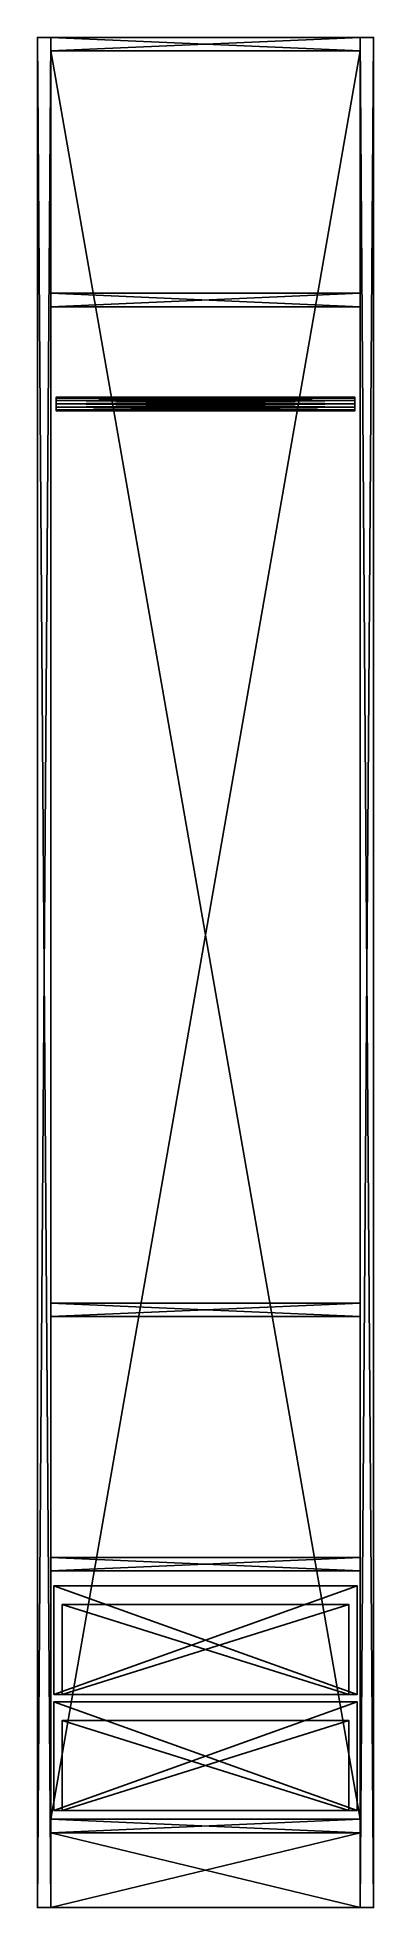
# Model space of a CAD drawing. Header units: millimetres. Extents: x 0 to 450, y 0 to 2500.
import ezdxf

# ---------------------------------------------------------------- set-up
doc = ezdxf.new("R2010")
doc.units = ezdxf.units.MM
for name, color, linetype in [('ARKALIK', 7, 'Continuous'), ('ASKILIK', 7, 'Continuous'), ('BAZA', 7, 'Continuous'), ('CEKMECE_KUTU', 7, 'Continuous'), ('CEKMECE_ON', 7, 'Continuous'), ('GOVDE', 7, 'Continuous'), ('RAF', 7, 'Continuous')]:
    doc.layers.add(name, color=color, linetype=linetype)

msp = doc.modelspace()

# ---------------------------------------------------------------- linework, layer by layer
at = {"layer": 'ARKALIK'}
for points in [[(18, 118, 600), (18, 2482, 600), (18, 118, 592)], [(18, 118, 592), (18, 2482, 600), (18, 2482, 592)], [(18, 2482, 592), (432, 118, 592), (18, 118, 592)], [(18, 118, 600), (432, 2482, 600), (18, 2482, 600)], [(432, 118, 600), (432, 2482, 600), (18, 118, 600)], [(18, 2482, 600), (432, 2482, 600), (18, 2482, 592)], [(432, 2482, 592), (432, 118, 592), (18, 2482, 592)], [(18, 2482, 592), (432, 2482, 600), (432, 2482, 592)], [(432, 2482, 592), (432, 118, 600), (432, 118, 592)], [(432, 2482, 600), (432, 118, 600), (432, 2482, 592)], [(432, 118, 592), (18, 118, 600), (18, 118, 592)], [(432, 118, 600), (18, 118, 600), (432, 118, 592)]]:
    msp.add_3dface(points, dxfattribs=at)
at = {"layer": 'ASKILIK'}
for points in [[(25, 2017.8, 265.5), (25, 2010, 270), (25, 2019, 270)], [(25, 2017.8, 265.5), (25, 2019, 270), (425, 2017.8, 265.5)], [(425, 2017.8, 265.5), (25, 2019, 270), (425, 2019, 270)], [(25, 2019, 270), (25, 2010, 270), (25, 2017.8, 274.5)], [(25, 2019, 270), (25, 2017.8, 274.5), (425, 2019, 270)], [(425, 2019, 270), (25, 2017.8, 274.5), (425, 2017.8, 274.5)], [(25, 2014.5, 262.2), (25, 2010, 270), (25, 2017.8, 265.5)], [(25, 2014.5, 262.2), (25, 2017.8, 265.5), (425, 2014.5, 262.2)], [(425, 2014.5, 262.2), (25, 2017.8, 265.5), (425, 2017.8, 265.5)], [(25, 2017.8, 274.5), (25, 2010, 270), (25, 2014.5, 277.8)], [(25, 2017.8, 274.5), (25, 2014.5, 277.8), (425, 2017.8, 274.5)], [(425, 2017.8, 274.5), (25, 2014.5, 277.8), (425, 2014.5, 277.8)], [(25, 2010, 261), (25, 2010, 270), (25, 2014.5, 262.2)], [(25, 2010, 261), (25, 2014.5, 262.2), (425, 2010, 261)], [(425, 2010, 261), (25, 2014.5, 262.2), (425, 2014.5, 262.2)], [(25, 2014.5, 277.8), (25, 2010, 270), (25, 2010, 279)], [(25, 2014.5, 277.8), (25, 2010, 279), (425, 2014.5, 277.8)], [(425, 2014.5, 277.8), (25, 2010, 279), (425, 2010, 279)], [(25, 2010, 279), (25, 2010, 270), (25, 2005.5, 277.8)], [(25, 2010, 279), (25, 2005.5, 277.8), (425, 2010, 279)], [(425, 2010, 279), (25, 2005.5, 277.8), (425, 2005.5, 277.8)], [(25, 2005.5, 277.8), (25, 2010, 270), (25, 2002.2, 274.5)], [(25, 2002.2, 274.5), (25, 2010, 270), (25, 2001, 270)], [(25, 2001, 270), (25, 2010, 270), (25, 2002.2, 265.5)], [(25, 2002.2, 265.5), (25, 2010, 270), (25, 2005.5, 262.2)], [(25, 2005.5, 262.2), (25, 2010, 270), (25, 2010, 261)], [(25, 2005.5, 262.2), (25, 2010, 261), (425, 2005.5, 262.2)], [(425, 2005.5, 262.2), (25, 2010, 261), (425, 2010, 261)], [(25, 2005.5, 277.8), (25, 2002.2, 274.5), (425, 2005.5, 277.8)], [(425, 2005.5, 277.8), (25, 2002.2, 274.5), (425, 2002.2, 274.5)], [(25, 2002.2, 265.5), (25, 2005.5, 262.2), (425, 2002.2, 265.5)], [(425, 2002.2, 265.5), (25, 2005.5, 262.2), (425, 2005.5, 262.2)], [(25, 2002.2, 274.5), (25, 2001, 270), (425, 2002.2, 274.5)], [(425, 2002.2, 274.5), (25, 2001, 270), (425, 2001, 270)], [(25, 2001, 270), (25, 2002.2, 265.5), (425, 2001, 270)], [(425, 2001, 270), (25, 2002.2, 265.5), (425, 2002.2, 265.5)], [(425, 2017.8, 265.5), (425, 2019, 270), (425, 2010, 270)], [(425, 2019, 270), (425, 2017.8, 274.5), (425, 2010, 270)], [(425, 2014.5, 262.2), (425, 2017.8, 265.5), (425, 2010, 270)], [(425, 2017.8, 274.5), (425, 2014.5, 277.8), (425, 2010, 270)], [(425, 2010, 261), (425, 2014.5, 262.2), (425, 2010, 270)], [(425, 2014.5, 277.8), (425, 2010, 279), (425, 2010, 270)], [(425, 2010, 279), (425, 2005.5, 277.8), (425, 2010, 270)], [(425, 2005.5, 277.8), (425, 2002.2, 274.5), (425, 2010, 270)], [(425, 2002.2, 274.5), (425, 2001, 270), (425, 2010, 270)], [(425, 2001, 270), (425, 2002.2, 265.5), (425, 2010, 270)], [(425, 2002.2, 265.5), (425, 2005.5, 262.2), (425, 2010, 270)], [(425, 2005.5, 262.2), (425, 2010, 261), (425, 2010, 270)]]:
    msp.add_3dface(points, dxfattribs=at)
at = {"layer": 'BAZA'}
for points in [[(18, 0, 38), (18, 100, 38), (18, 0)], [(18, 0), (18, 100, 38), (18, 100)], [(18, 100), (432, 0), (18, 0)], [(18, 0, 38), (432, 100, 38), (18, 100, 38)], [(432, 0, 38), (432, 100, 38), (18, 0, 38)], [(18, 100, 38), (432, 100, 38), (18, 100)], [(432, 100), (432, 0), (18, 100)], [(18, 100), (432, 100, 38), (432, 100)], [(432, 100), (432, 0, 38), (432, 0)], [(432, 100, 38), (432, 0, 38), (432, 100)], [(432, 0), (18, 0, 38), (18, 0)], [(432, 0, 38), (18, 0, 38), (432, 0)]]:
    msp.add_3dface(points, dxfattribs=at)
at = {"layer": 'CEKMECE_KUTU'}
for points in [[(33, 285, 500), (33, 405, 500), (33, 285, 35)], [(33, 285, 35), (33, 405, 500), (33, 405, 35)], [(33, 405, 35), (417, 285, 35), (33, 285, 35)], [(33, 285, 500), (417, 405, 500), (33, 405, 500)], [(417, 285, 500), (417, 405, 500), (33, 285, 500)], [(33, 405, 500), (417, 405, 500), (33, 405, 35)], [(417, 405, 35), (417, 285, 35), (33, 405, 35)], [(33, 405, 35), (417, 405, 500), (417, 405, 35)], [(417, 405, 35), (417, 285, 500), (417, 285, 35)], [(417, 405, 500), (417, 285, 500), (417, 405, 35)], [(417, 285, 35), (33, 285, 500), (33, 285, 35)], [(417, 285, 500), (33, 285, 500), (417, 285, 35)], [(33, 130, 500), (33, 250, 500), (33, 130, 35)], [(33, 130, 35), (33, 250, 500), (33, 250, 35)], [(33, 250, 35), (417, 130, 35), (33, 130, 35)], [(33, 130, 500), (417, 250, 500), (33, 250, 500)], [(417, 130, 500), (417, 250, 500), (33, 130, 500)], [(33, 250, 500), (417, 250, 500), (33, 250, 35)], [(417, 250, 35), (417, 130, 35), (33, 250, 35)], [(33, 250, 35), (417, 250, 500), (417, 250, 35)], [(417, 250, 35), (417, 130, 500), (417, 130, 35)], [(417, 250, 500), (417, 130, 500), (417, 250, 35)], [(417, 130, 35), (33, 130, 500), (33, 130, 35)], [(417, 130, 500), (33, 130, 500), (417, 130, 35)]]:
    msp.add_3dface(points, dxfattribs=at)
at = {"layer": 'CEKMECE_ON'}
for points in [[(22, 285, 22), (22, 430, 22), (22, 285, 4)], [(22, 285, 4), (22, 430, 22), (22, 430, 4)], [(22, 430, 4), (428, 285, 4), (22, 285, 4)], [(22, 285, 22), (428, 430, 22), (22, 430, 22)], [(428, 285, 22), (428, 430, 22), (22, 285, 22)], [(22, 430, 22), (428, 430, 22), (22, 430, 4)], [(428, 430, 4), (428, 285, 4), (22, 430, 4)], [(22, 430, 4), (428, 430, 22), (428, 430, 4)], [(428, 430, 4), (428, 285, 22), (428, 285, 4)], [(428, 430, 22), (428, 285, 22), (428, 430, 4)], [(428, 285, 4), (22, 285, 22), (22, 285, 4)], [(428, 285, 22), (22, 285, 22), (428, 285, 4)], [(22, 130, 22), (22, 275, 22), (22, 130, 4)], [(22, 130, 4), (22, 275, 22), (22, 275, 4)], [(22, 275, 4), (428, 130, 4), (22, 130, 4)], [(22, 130, 22), (428, 275, 22), (22, 275, 22)], [(428, 130, 22), (428, 275, 22), (22, 130, 22)], [(22, 275, 22), (428, 275, 22), (22, 275, 4)], [(428, 275, 4), (428, 130, 4), (22, 275, 4)], [(22, 275, 4), (428, 275, 22), (428, 275, 4)], [(428, 275, 4), (428, 130, 22), (428, 130, 4)], [(428, 275, 22), (428, 130, 22), (428, 275, 4)], [(428, 130, 4), (22, 130, 22), (22, 130, 4)], [(428, 130, 22), (22, 130, 22), (428, 130, 4)]]:
    msp.add_3dface(points, dxfattribs=at)
at = {"layer": 'GOVDE'}
for points in [[(0, 0, 600), (0, 2500, 600), (0, 0)], [(0, 0), (0, 2500, 600), (0, 2500)], [(0, 2500), (18, 0), (0, 0)], [(0, 0, 600), (18, 2500, 600), (0, 2500, 600)], [(18, 0, 600), (18, 2500, 600), (0, 0, 600)], [(0, 2500, 600), (18, 2500, 600), (0, 2500)], [(18, 2500), (18, 0), (0, 2500)], [(0, 2500), (18, 2500, 600), (18, 2500)], [(18, 2500), (18, 0, 600), (18, 0)], [(18, 2500, 600), (18, 0, 600), (18, 2500)], [(18, 2482, 600), (18, 2500, 600), (18, 2482)], [(18, 2482), (18, 2500, 600), (18, 2500)], [(18, 2500), (432, 2482), (18, 2482)], [(18, 2482, 600), (432, 2500, 600), (18, 2500, 600)], [(432, 2482, 600), (432, 2500, 600), (18, 2482, 600)], [(18, 2500, 600), (432, 2500, 600), (18, 2500)], [(432, 2500), (432, 2482), (18, 2500)], [(18, 2500), (432, 2500, 600), (432, 2500)], [(432, 0, 600), (432, 2500, 600), (432, 0)], [(432, 0), (432, 2500, 600), (432, 2500)], [(432, 2500), (450, 0), (432, 0)], [(432, 0, 600), (450, 2500, 600), (432, 2500, 600)], [(450, 0, 600), (450, 2500, 600), (432, 0, 600)], [(432, 2500, 600), (450, 2500, 600), (432, 2500)], [(450, 2500), (450, 0), (432, 2500)], [(432, 2500), (450, 2500, 600), (450, 2500)], [(432, 2500), (432, 2482, 600), (432, 2482)], [(432, 2500, 600), (432, 2482, 600), (432, 2500)], [(450, 2500), (450, 0, 600), (450, 0)], [(450, 2500, 600), (450, 0, 600), (450, 2500)], [(432, 2482), (18, 2482, 600), (18, 2482)], [(432, 2482, 600), (18, 2482, 600), (432, 2482)], [(18, 100, 600), (18, 118, 600), (18, 100)], [(18, 100), (18, 118, 600), (18, 118)], [(18, 118), (432, 100), (18, 100)], [(18, 100, 600), (432, 118, 600), (18, 118, 600)], [(432, 100, 600), (432, 118, 600), (18, 100, 600)], [(18, 118, 600), (432, 118, 600), (18, 118)], [(432, 118), (432, 100), (18, 118)], [(18, 118), (432, 118, 600), (432, 118)], [(432, 100), (18, 100, 600), (18, 100)], [(432, 100, 600), (18, 100, 600), (432, 100)], [(432, 118), (432, 100, 600), (432, 100)], [(432, 118, 600), (432, 100, 600), (432, 118)], [(18, 0), (0, 0, 600), (0, 0)], [(18, 0, 600), (0, 0, 600), (18, 0)], [(450, 0), (432, 0, 600), (432, 0)], [(450, 0, 600), (432, 0, 600), (450, 0)]]:
    msp.add_3dface(points, dxfattribs=at)
at = {"layer": 'RAF'}
for points in [[(18, 2140, 588), (18, 2158, 588), (18, 2140)], [(18, 2140), (18, 2158, 588), (18, 2158)], [(18, 2158), (432, 2140), (18, 2140)], [(18, 2140, 588), (432, 2158, 588), (18, 2158, 588)], [(432, 2140, 588), (432, 2158, 588), (18, 2140, 588)], [(18, 2158, 588), (432, 2158, 588), (18, 2158)], [(432, 2158), (432, 2140), (18, 2158)], [(18, 2158), (432, 2158, 588), (432, 2158)], [(432, 2158), (432, 2140, 588), (432, 2140)], [(432, 2158, 588), (432, 2140, 588), (432, 2158)], [(432, 2140), (18, 2140, 588), (18, 2140)], [(432, 2140, 588), (18, 2140, 588), (432, 2140)], [(18, 790, 588), (18, 808, 588), (18, 790)], [(18, 790), (18, 808, 588), (18, 808)], [(18, 808), (432, 790), (18, 790)], [(18, 790, 588), (432, 808, 588), (18, 808, 588)], [(432, 790, 588), (432, 808, 588), (18, 790, 588)], [(18, 808, 588), (432, 808, 588), (18, 808)], [(432, 808), (432, 790), (18, 808)], [(18, 808), (432, 808, 588), (432, 808)], [(432, 808), (432, 790, 588), (432, 790)], [(432, 808, 588), (432, 790, 588), (432, 808)], [(432, 790), (18, 790, 588), (18, 790)], [(432, 790, 588), (18, 790, 588), (432, 790)], [(18, 450, 588), (18, 468, 588), (18, 450)], [(18, 450), (18, 468, 588), (18, 468)], [(18, 468), (432, 450), (18, 450)], [(18, 450, 588), (432, 468, 588), (18, 468, 588)], [(432, 450, 588), (432, 468, 588), (18, 450, 588)], [(18, 468, 588), (432, 468, 588), (18, 468)], [(432, 468), (432, 450), (18, 468)], [(18, 468), (432, 468, 588), (432, 468)], [(432, 450), (18, 450, 588), (18, 450)], [(432, 450, 588), (18, 450, 588), (432, 450)], [(432, 468), (432, 450, 588), (432, 450)], [(432, 468, 588), (432, 450, 588), (432, 468)]]:
    msp.add_3dface(points, dxfattribs=at)

doc.saveas('drawing.dxf')
